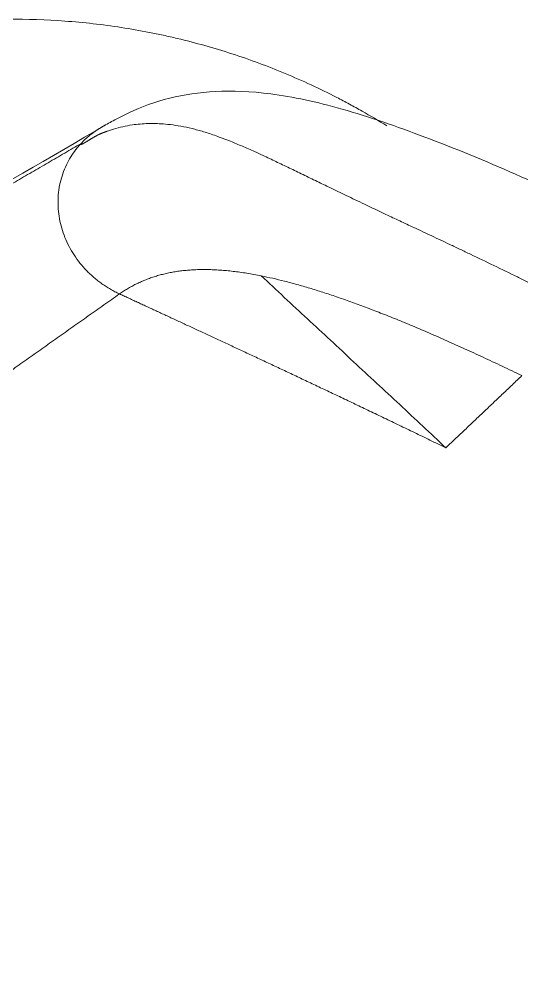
# Model space of a CAD drawing. Header units: millimetres. Extents: x 151130 to 215929, y 2134 to 34533.
# Drawn here: x 155843.63 to 155864.15, y 22672.02 to 22711.01 of the extents above; entities that cross this region are included whole.
import ezdxf

# ---------------------------------------------------------------- set-up
doc = ezdxf.new("R2010")
doc.units = ezdxf.units.MM
doc.layers.add('1', color=7, linetype='Continuous')

# ---------------------------------------------------------------- blocks, each defined once
blk = doc.blocks.new('SILLA GO 34006A')
at = {"layer": '1', "color": 0, "linetype": 'Continuous', "lineweight": 18}
for points, knots in [([(-163.35, 434.35), (-166.032, 433.486), (-169.683, 432.056), (-174.175, 429.892), (-177.476, 427.758), (-179.274, 425.649), (-180.09, 423.89), (-180.394, 422.941), (-180.511, 422.533), (-180.558, 422.355)], [0, 0, 0, 0, 0.289662, 0.423291, 0.549592, 0.783098, 0.906546, 0.959288, 1, 1, 1, 1]), ([(-190.263, 417.856), (-189.97, 418.323), (-189.663, 418.783), (-189.23, 419.393), (-189.059, 419.629), (-188.884, 419.863), (-188.766, 420.019), (-188.707, 420.096), (-188.409, 420.483), (-188.165, 420.786), (-187.417, 421.678), (-186.897, 422.249), (-185.816, 423.347), (-185.255, 423.873), (-184.09, 424.88), (-183.487, 425.36), (-182.551, 426.047), (-182.233, 426.27), (-181.749, 426.596), (-181.586, 426.703), (-181.259, 426.914), (-181.094, 427.017), (-180.267, 427.526), (-179.593, 427.905), (-178.217, 428.606), (-177.516, 428.928), (-176.087, 429.517), (-175.36, 429.784), (-174.434, 430.081), (-174.248, 430.139), (-173.874, 430.25), (-173.686, 430.304), (-173.121, 430.461), (-172.743, 430.558), (-172.362, 430.647)], [0, 0, 0, 0, 0.073288, 0.073288, 0.09903, 0.111901, 0.111901, 0.124772, 0.124772, 0.176256, 0.176256, 0.279224, 0.279224, 0.382192, 0.382192, 0.48516, 0.48516, 0.536644, 0.536644, 0.562386, 0.562386, 0.588128, 0.588128, 0.691096, 0.691096, 0.794064, 0.794064, 0.897032, 0.897032, 0.922774, 0.922774, 0.948516, 0.948516, 1, 1, 1, 1]), ([(-161.253, 427.34), (-161.255, 427.251), (-161.26, 427.073), (-161.266, 426.806), (-161.273, 426.542), (-161.28, 426.28), (-161.287, 426.02), (-161.293, 425.762), (-161.3, 425.506), (-161.307, 425.253), (-161.314, 425.001), (-161.321, 424.751), (-161.328, 424.504), (-161.334, 424.258), (-161.341, 424.015), (-161.348, 423.773), (-161.355, 423.534), (-161.362, 423.297), (-161.367, 423.139), (-161.37, 423.061)], [0, 0, 0, 0, 0.062237, 0.124047, 0.18543, 0.246387, 0.306917, 0.36702, 0.426697, 0.485947, 0.54477, 0.603167, 0.661137, 0.718681, 0.775798, 0.832488, 0.888752, 0.944589, 1, 1, 1, 1]), ([(-161.37, 423.061), (-161.483, 423.022), (-161.709, 422.944), (-162.046, 422.827), (-162.38, 422.711), (-162.711, 422.596), (-163.038, 422.481), (-163.362, 422.368), (-163.683, 422.256), (-164.001, 422.144), (-164.316, 422.033), (-164.627, 421.924), (-164.935, 421.815), (-165.24, 421.707), (-165.541, 421.6), (-165.84, 421.494), (-166.135, 421.389), (-166.427, 421.285), (-166.715, 421.182), (-167.001, 421.08), (-167.284, 420.979), (-167.563, 420.879), (-167.84, 420.779), (-168.115, 420.68), (-168.387, 420.582), (-168.657, 420.484), (-168.925, 420.388), (-169.191, 420.291), (-169.454, 420.196), (-169.715, 420.101), (-169.974, 420.007), (-170.229, 419.914), (-170.482, 419.822), (-170.732, 419.731), (-170.978, 419.64), (-171.222, 419.552), (-171.462, 419.464), (-171.699, 419.377), (-171.932, 419.291), (-172.163, 419.207), (-172.389, 419.124), (-172.613, 419.042), (-172.833, 418.961), (-173.051, 418.881), (-173.264, 418.803), (-173.475, 418.725), (-173.682, 418.649), (-173.886, 418.574), (-174.087, 418.501), (-174.284, 418.428), (-174.478, 418.357), (-174.669, 418.287), (-174.856, 418.218), (-175.041, 418.15), (-175.162, 418.105), (-175.223, 418.083)], [0, 0, 0, 0, 0.024471, 0.048714, 0.072729, 0.096516, 0.120075, 0.143406, 0.166509, 0.189384, 0.212031, 0.23445, 0.256641, 0.278604, 0.300338, 0.321845, 0.343124, 0.364174, 0.384997, 0.405594, 0.425978, 0.446162, 0.466158, 0.485977, 0.505631, 0.525128, 0.544477, 0.563679, 0.582721, 0.60159, 0.620275, 0.638763, 0.657045, 0.67511, 0.69295, 0.710555, 0.727924, 0.745055, 0.761949, 0.778606, 0.795026, 0.811209, 0.827154, 0.842863, 0.858334, 0.873568, 0.888565, 0.903324, 0.917847, 0.932132, 0.94618, 0.959991, 0.973564, 0.986901, 1, 1, 1, 1]), ([(-180.508, 422.56), (-181.829, 417.367), (-183.819, 410.461), (-186.464, 402.893), (-187.799, 399.956), (-188.465, 398.684)], [0, 0, 0, 0, 0.494086, 0.746944, 1, 1, 1, 1]), ([(-173.362, 385.208), (-171.833, 385.667), (-164.86, 387.727), (-148.433, 392.193), (-125.36, 397.683), (-99.912, 402.646), (-72.855, 406.921), (-43.664, 410.26), (-12.92, 412.282), (6.655, 412.705), (15.971, 412.712)], [0, 0, 0, 0, 0.024998, 0.11382, 0.266378, 0.395957, 0.519196, 0.694517, 0.854829, 1, 1, 1, 1])]:
    blk.add_open_spline(points, degree=3, knots=knots, dxfattribs=at)
at = {"layer": '1', "color": 0, "linetype": 'Continuous', "lineweight": 13}
for points, knots in [([(-180.676, 421.313), (-180.675, 421.31), (-180.673, 421.304), (-180.67, 421.296), (-180.667, 421.289), (-180.664, 421.284), (-180.66, 421.28), (-180.657, 421.279), (-180.653, 421.28), (-180.65, 421.283), (-180.647, 421.287), (-180.643, 421.292), (-180.64, 421.299), (-180.636, 421.306), (-180.632, 421.315), (-180.628, 421.325), (-180.624, 421.336), (-180.619, 421.348), (-180.615, 421.361), (-180.611, 421.375), (-180.606, 421.39), (-180.602, 421.406), (-180.597, 421.422), (-180.593, 421.44), (-180.588, 421.458), (-180.583, 421.477), (-180.578, 421.496), (-180.573, 421.516), (-180.568, 421.537), (-180.563, 421.558), (-180.558, 421.579), (-180.552, 421.601), (-180.547, 421.623), (-180.542, 421.646), (-180.536, 421.668), (-180.53, 421.691), (-180.525, 421.714), (-180.519, 421.737), (-180.513, 421.761), (-180.507, 421.784), (-180.501, 421.807), (-180.495, 421.83), (-180.489, 421.853), (-180.483, 421.875), (-180.477, 421.898), (-180.471, 421.92), (-180.464, 421.942), (-180.458, 421.963), (-180.452, 421.985), (-180.446, 422.005), (-180.439, 422.025), (-180.433, 422.045), (-180.427, 422.064), (-180.42, 422.082), (-180.414, 422.1), (-180.408, 422.117), (-180.402, 422.134), (-180.395, 422.15), (-180.389, 422.165), (-180.383, 422.18), (-180.377, 422.195), (-180.37, 422.21), (-180.364, 422.224), (-180.358, 422.239), (-180.351, 422.253), (-180.345, 422.267), (-180.338, 422.282), (-180.332, 422.296), (-180.325, 422.311), (-180.318, 422.325), (-180.311, 422.34), (-180.304, 422.355), (-180.297, 422.371), (-180.29, 422.386), (-180.283, 422.401), (-180.276, 422.417), (-180.259, 422.453), (-180.231, 422.511), (-180.192, 422.589), (-180.106, 422.752), (-179.962, 422.999), (-179.753, 423.303), (-179.535, 423.579), (-179.263, 423.885), (-178.941, 424.194), (-178.559, 424.502), (-178.201, 424.758), (-177.807, 425.006), (-177.442, 425.21), (-177.127, 425.369), (-176.91, 425.472), (-176.725, 425.557), (-176.575, 425.623), (-176.395, 425.702), (-176.182, 425.791), (-175.857, 425.923), (-175.489, 426.065), (-175.02, 426.24), (-174.53, 426.417), (-173.959, 426.616), (-173.369, 426.821), (-172.789, 427.023), (-172.174, 427.238), (-171.502, 427.473), (-170.705, 427.754), (-169.941, 428.026), (-169.239, 428.278), (-168.718, 428.467), (-168.266, 428.631), (-167.885, 428.768), (-167.503, 428.906), (-167.101, 429.05), (-166.679, 429.201), (-166.053, 429.423), (-165.238, 429.71), (-164.418, 429.993), (-163.781, 430.21), (-163.329, 430.361), (-162.875, 430.511), (-162.42, 430.659), (-162.116, 430.757), (-161.964, 430.806)], [0, 0, 0, 0, 0.000926, 0.001891, 0.002891, 0.003924, 0.004986, 0.006075, 0.007196, 0.008352, 0.009546, 0.010781, 0.012054, 0.013366, 0.014714, 0.016099, 0.017519, 0.018973, 0.02046, 0.021978, 0.023527, 0.025105, 0.02671, 0.028341, 0.029996, 0.031674, 0.033374, 0.035093, 0.03683, 0.038583, 0.040351, 0.042131, 0.043923, 0.045724, 0.047534, 0.049349, 0.051168, 0.052991, 0.054814, 0.056636, 0.058456, 0.060272, 0.062082, 0.063885, 0.065678, 0.06746, 0.069229, 0.070985, 0.072724, 0.074446, 0.076149, 0.077831, 0.079491, 0.081127, 0.082739, 0.08433, 0.0859, 0.087454, 0.088991, 0.090516, 0.09203, 0.093534, 0.095032, 0.096525, 0.098015, 0.099505, 0.100996, 0.10249, 0.10399, 0.105496, 0.10701, 0.108529, 0.110052, 0.111578, 0.113105, 0.114632, 0.116157, 0.124024, 0.131882, 0.139731, 0.173072, 0.206241, 0.231635, 0.256917, 0.299748, 0.327018, 0.354314, 0.381655, 0.408363, 0.42249, 0.436532, 0.444413, 0.452267, 0.460124, 0.472105, 0.484057, 0.507345, 0.523077, 0.54665, 0.570182, 0.593417, 0.617024, 0.637579, 0.663577, 0.692225, 0.725323, 0.746451, 0.767661, 0.781104, 0.794567, 0.808053, 0.82156, 0.836975, 0.852414, 0.887185, 0.922074, 0.937616, 0.95318, 0.968765, 0.984373, 1, 1, 1, 1]), ([(-161.253, 427.341), (-161.533, 427.242), (-162.084, 427.048), (-162.894, 426.755), (-163.673, 426.466), (-164.423, 426.181), (-165.143, 425.9), (-165.835, 425.621), (-166.497, 425.346), (-167.132, 425.073), (-167.74, 424.802), (-168.32, 424.534), (-168.873, 424.268), (-169.401, 424.003), (-169.902, 423.74), (-170.378, 423.477), (-170.829, 423.216), (-171.257, 422.955), (-171.523, 422.781), (-171.655, 422.695)], [0, 0, 0, 0, 0.074349, 0.146222, 0.215696, 0.282856, 0.347792, 0.410605, 0.471401, 0.530301, 0.58743, 0.642931, 0.696953, 0.74966, 0.801228, 0.851844, 0.901705, 0.951019, 1, 1, 1, 1]), ([(-171.655, 422.695), (-170.798, 422.725), (-169.941, 422.756), (-168.227, 422.819), (-167.371, 422.851), (-165.658, 422.915), (-164.801, 422.947), (-163.515, 422.993), (-163.086, 423.008), (-162.229, 423.036), (-161.799, 423.049), (-161.37, 423.062)], [0, 0, 0, 0, 0.25, 0.25, 0.5, 0.5, 0.75, 0.75, 0.875, 0.875, 1, 1, 1, 1]), ([(-171.655, 422.695), (-171.739, 422.638), (-171.907, 422.525), (-172.146, 422.355), (-172.377, 422.185), (-172.597, 422.015), (-172.808, 421.844), (-173.009, 421.673), (-173.2, 421.502), (-173.383, 421.331), (-173.556, 421.158), (-173.721, 420.986), (-173.876, 420.812), (-174.023, 420.638), (-174.161, 420.463), (-174.29, 420.287), (-174.411, 420.11), (-174.524, 419.932), (-174.629, 419.753), (-174.725, 419.573), (-174.814, 419.391), (-174.895, 419.209), (-174.969, 419.024), (-175.035, 418.839), (-175.093, 418.652), (-175.144, 418.463), (-175.189, 418.272), (-175.212, 418.146), (-175.224, 418.082)], [0, 0, 0, 0, 0.032664, 0.065342, 0.098096, 0.130991, 0.164088, 0.19745, 0.231137, 0.265208, 0.29972, 0.33473, 0.370291, 0.406454, 0.44327, 0.480786, 0.519046, 0.558094, 0.597971, 0.638716, 0.680366, 0.722956, 0.76652, 0.811089, 0.856693, 0.903362, 0.951122, 1, 1, 1, 1]), ([(-180.5, 422.555), (-180.502, 422.549), (-180.58, 422.304), (-180.667, 421.888), (-180.681, 421.476), (-180.676, 421.311)], [0, 0, 0, 0, 0.015525, 0.603328, 1, 1, 1, 1]), ([(-180.676, 421.311), (-180.709, 421.186), (-180.774, 420.937), (-180.905, 420.435), (-181.07, 419.808), (-181.269, 419.058), (-181.468, 418.313), (-181.667, 417.574), (-181.867, 416.84), (-182.067, 416.111), (-182.267, 415.389), (-182.467, 414.672), (-182.667, 413.962), (-182.867, 413.258), (-183.068, 412.56), (-183.269, 411.869), (-183.47, 411.185), (-183.672, 410.507), (-183.873, 409.837), (-184.075, 409.174), (-184.277, 408.518), (-184.491, 407.834), (-184.772, 406.945), (-185.122, 405.866), (-185.529, 404.646), (-185.937, 403.462), (-186.329, 402.362), (-186.614, 401.591), (-186.887, 400.865), (-187.179, 400.11), (-187.58, 399.113), (-187.925, 398.296), (-188.201, 397.665), (-188.408, 397.204), (-188.616, 396.755), (-188.804, 396.361), (-188.971, 396.019), (-189.069, 395.824), (-189.118, 395.726)], [0, 0, 0, 0, 0.011786, 0.023573, 0.047558, 0.071547, 0.095542, 0.119539, 0.14354, 0.167542, 0.191545, 0.215549, 0.239551, 0.263555, 0.287562, 0.311573, 0.335589, 0.35961, 0.383636, 0.407667, 0.431704, 0.455746, 0.483802, 0.531912, 0.580043, 0.628194, 0.676366, 0.718536, 0.728579, 0.772782, 0.821029, 0.869301, 0.893448, 0.917601, 0.941761, 0.965927, 0.982962, 1, 1, 1, 1]), ([(-180.676, 421.311), (-180.673, 421.232), (-180.651, 420.909), (-180.531, 420.336), (-180.216, 419.639), (-179.823, 419.118), (-179.445, 418.756), (-179.132, 418.515), (-178.795, 418.306), (-178.435, 418.131), (-178.057, 417.992), (-177.664, 417.89), (-177.261, 417.825), (-176.92, 417.803), (-176.645, 417.805), (-176.439, 417.816), (-176.232, 417.836), (-176.027, 417.867), (-175.823, 417.906), (-175.655, 417.947), (-175.521, 417.984), (-175.422, 418.015), (-175.322, 418.046), (-175.257, 418.07), (-175.224, 418.082)], [0, 0, 0, 0, 0.032846, 0.133858, 0.242126, 0.350394, 0.404528, 0.458661, 0.512795, 0.566929, 0.621063, 0.675197, 0.729331, 0.783465, 0.810531, 0.837598, 0.864665, 0.891732, 0.918799, 0.945866, 0.9594, 0.972933, 0.986467, 1, 1, 1, 1]), ([(-180.368, 389.573), (-180.363, 389.596), (-180.352, 389.641), (-180.336, 389.708), (-180.32, 389.776), (-180.304, 389.844), (-180.288, 389.912), (-180.272, 389.98), (-180.256, 390.049), (-180.24, 390.117), (-180.211, 390.244), (-180.169, 390.429), (-180.114, 390.674), (-180.058, 390.922), (-180.003, 391.174), (-179.948, 391.427), (-179.892, 391.684), (-179.837, 391.943), (-179.782, 392.205), (-179.726, 392.469), (-179.671, 392.736), (-179.616, 393.005), (-179.561, 393.277), (-179.505, 393.552), (-179.45, 393.829), (-179.395, 394.108), (-179.34, 394.389), (-179.284, 394.673), (-179.229, 394.96), (-179.174, 395.248), (-179.118, 395.539), (-179.063, 395.832), (-179.007, 396.127), (-178.952, 396.425), (-178.896, 396.724), (-178.84, 397.026), (-178.784, 397.33), (-178.729, 397.636), (-178.673, 397.944), (-178.617, 398.253), (-178.561, 398.565), (-178.505, 398.879), (-178.448, 399.195), (-178.392, 399.513), (-178.336, 399.832), (-178.279, 400.154), (-178.222, 400.477), (-178.166, 400.802), (-178.109, 401.129), (-178.052, 401.458), (-177.995, 401.788), (-177.938, 402.12), (-177.88, 402.454), (-177.823, 402.789), (-177.765, 403.126), (-177.707, 403.465), (-177.649, 403.805), (-177.591, 404.147), (-177.533, 404.49), (-177.474, 404.835), (-177.416, 405.181), (-177.357, 405.529), (-177.298, 405.878), (-177.239, 406.228), (-177.18, 406.58), (-177.12, 406.934), (-177.061, 407.288), (-177.001, 407.645), (-176.941, 408.002), (-176.88, 408.36), (-176.82, 408.72), (-176.759, 409.082), (-176.698, 409.444), (-176.637, 409.807), (-176.576, 410.172), (-176.514, 410.538), (-176.452, 410.906), (-176.39, 411.274), (-176.328, 411.644), (-176.265, 412.015), (-176.202, 412.386), (-176.139, 412.759), (-176.075, 413.133), (-176.012, 413.509), (-175.948, 413.885), (-175.883, 414.262), (-175.819, 414.64), (-175.754, 415.019), (-175.689, 415.399), (-175.624, 415.779), (-175.558, 416.161), (-175.492, 416.544), (-175.426, 416.927), (-175.359, 417.311), (-175.292, 417.696), (-175.247, 417.953), (-175.225, 418.082)], [0, 0, 0, 0, 0.003312, 0.006623, 0.009934, 0.013244, 0.016555, 0.019864, 0.023174, 0.026484, 0.029793, 0.041328, 0.052859, 0.064387, 0.075911, 0.087432, 0.098949, 0.110463, 0.121974, 0.133481, 0.144984, 0.156484, 0.167981, 0.179475, 0.190965, 0.202452, 0.213935, 0.225415, 0.236892, 0.248366, 0.259836, 0.271303, 0.282767, 0.294228, 0.305686, 0.31714, 0.328592, 0.340041, 0.351487, 0.36293, 0.37437, 0.385808, 0.397243, 0.408675, 0.420104, 0.431531, 0.442955, 0.454377, 0.465796, 0.477212, 0.488626, 0.500038, 0.511447, 0.522853, 0.534257, 0.545658, 0.557057, 0.568452, 0.579845, 0.591236, 0.602623, 0.614007, 0.625389, 0.636767, 0.648143, 0.659516, 0.670887, 0.682254, 0.69362, 0.704983, 0.716344, 0.727702, 0.739059, 0.750414, 0.761769, 0.773124, 0.78448, 0.795835, 0.807191, 0.818545, 0.8299, 0.841253, 0.852606, 0.863957, 0.875307, 0.886655, 0.898001, 0.909345, 0.920687, 0.932027, 0.943363, 0.954697, 0.966028, 0.977356, 0.98868, 1, 1, 1, 1])]:
    blk.add_open_spline(points, degree=3, knots=knots, dxfattribs=at)
blk = doc.blocks.new('*U99')
at = {"rotation": 90}
blk.add_blockref('SILLA GO 34006A', (242.339, -654.525), dxfattribs=at)
blk = doc.blocks.new('*U100')
at = {"color": 0, "linetype": 'ByBlock', "lineweight": -2, "transparency": 16777216, "rotation": 180}
blk.add_blockref('*U99', (215607.276, 32787.132, -2977.121), dxfattribs=at)
blk = doc.blocks.new('MRC90')
at = {"color": 5, "rotation": 45}
blk.add_blockref('*U100', (-128356.183, -175660.781), dxfattribs=at)

msp = doc.modelspace()

# ---------------------------------------------------------------- block references
at = {"color": 5}
msp.add_blockref('MRC90', (155393, 22008.219), dxfattribs=at)

doc.saveas('drawing.dxf')
